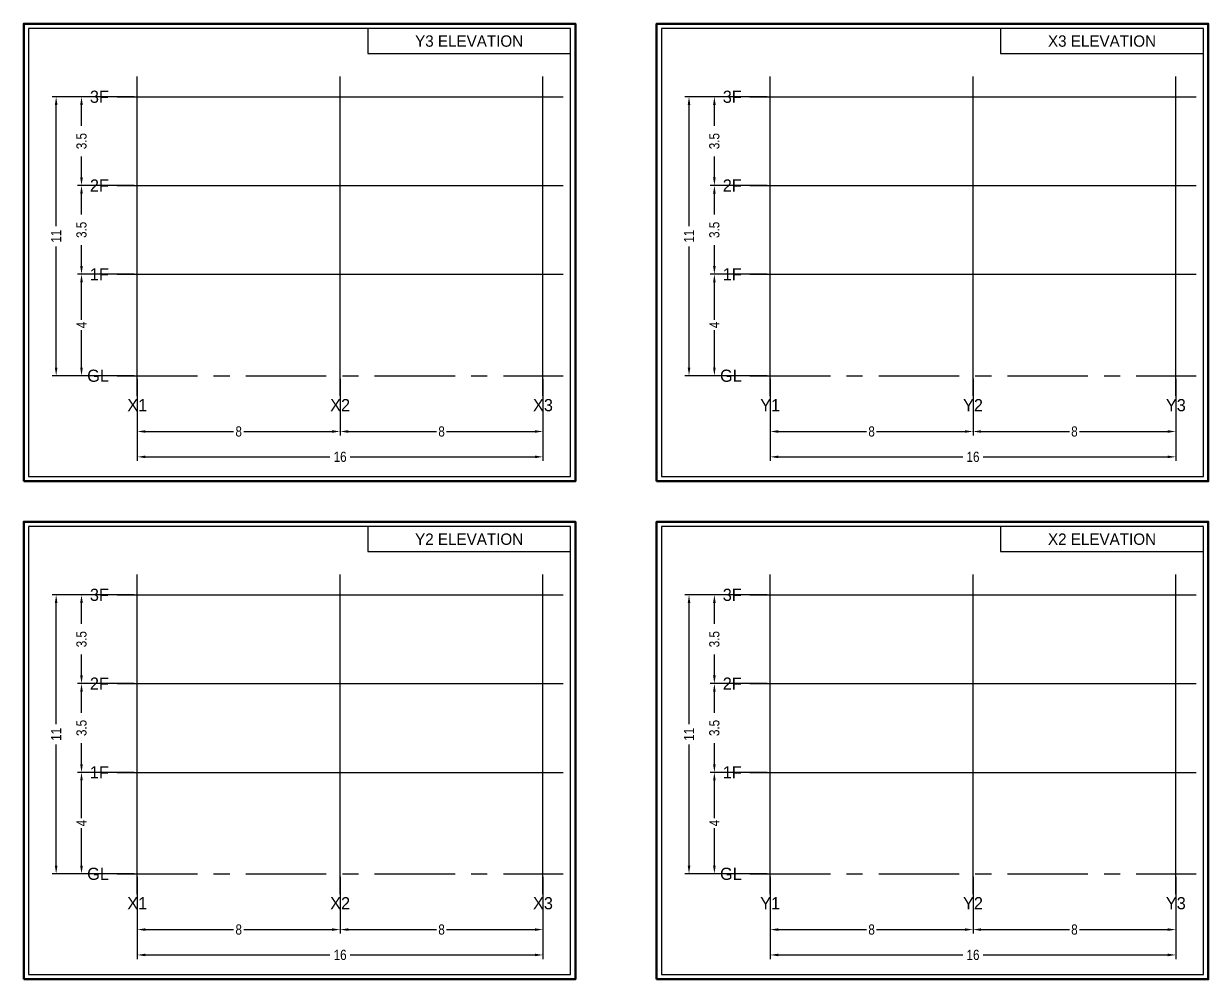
# Model space of a CAD drawing. Header units: metres. Extents: x -4.5 to 67.2, y -4.2 to 92.8.
# Drawn here: x 20.48 to 67.2, y 15.48 to 53.16 of the extents above; entities that cross this region are included whole.
import ezdxf
from ezdxf.enums import TextEntityAlignment as Align

# ---------------------------------------------------------------- set-up
doc = ezdxf.new("R2010")
doc.units = ezdxf.units.M
doc.linetypes.add('CENTER', pattern=[5.08, 3.175, -0.635, 0.635, -0.635])
for name, color, linetype in [('ELEV_X2_BEAM', 3, 'Continuous'), ('ELEV_X2_COL', 1, 'Continuous'), ('ELEV_X2_DIM', 2, 'Continuous'), ('ELEV_X2_FRAME', 5, 'Continuous'), ('ELEV_X2_GRID', 8, 'Continuous'), ('ELEV_X2_TEXT', 7, 'Continuous'), ('ELEV_X3_BEAM', 3, 'Continuous'), ('ELEV_X3_COL', 1, 'Continuous'), ('ELEV_X3_DIM', 2, 'Continuous'), ('ELEV_X3_FRAME', 5, 'Continuous'), ('ELEV_X3_GRID', 8, 'Continuous'), ('ELEV_X3_TEXT', 7, 'Continuous'), ('ELEV_Y2_BEAM', 3, 'Continuous'), ('ELEV_Y2_COL', 1, 'Continuous'), ('ELEV_Y2_DIM', 2, 'Continuous'), ('ELEV_Y2_FRAME', 5, 'Continuous'), ('ELEV_Y2_GRID', 8, 'Continuous'), ('ELEV_Y2_TEXT', 7, 'Continuous'), ('ELEV_Y3_BEAM', 3, 'Continuous'), ('ELEV_Y3_COL', 1, 'Continuous'), ('ELEV_Y3_DIM', 2, 'Continuous'), ('ELEV_Y3_FRAME', 5, 'Continuous'), ('ELEV_Y3_GRID', 8, 'Continuous'), ('ELEV_Y3_TEXT', 7, 'Continuous')]:
    doc.layers.add(name, color=color, linetype=linetype)
doc.styles.add('OpenSansCondensed-Light', font='OpenSansCondensed-Light.ttf')
doc.dimstyles.new('STRUCT_DIM', dxfattribs={"dimtxt": 0.4, "dimasz": 0.32, "dimexe": 0.16, "dimexo": 0.12, "dimgap": 0.12, "dimtad": 1, "dimdsep": 46, "dimcen": 2.5, "dimclrt": 2, "dimazin": 3, "dimtfac": 1, "dimtmove": 0, "dimatfit": 3})

# ---------------------------------------------------------------- blocks, each defined once
blk = doc.blocks.new('_CLOSEDFILLED')
at = {"color": 0, "linetype": 'BYBLOCK'}
blk.add_solid([(-1, 0.16), (0, 0), (-1, -0.16)], dxfattribs=at)
blk = doc.blocks.new('*D32')
for p, q in [((24.96, 19.52), (24.96, 17.28)), ((32.96, 19.52), (32.96, 17.28)), ((25.28, 17.44), (28.76, 17.44)), ((29.16, 17.44), (32.64, 17.44))]:
    blk.add_line(p, q)
at = {"layer": 'Defpoints'}
for p in [(24.96, 19.64), (32.96, 19.64), (24.96, 17.44)]:
    blk.add_point(p, dxfattribs=at)
at = {"layer": 'ELEV_Y2_DIM', "xscale": 0.32000000000000006, "yscale": 0.32000000000000006, "rotation": 180}
blk.add_blockref('_CLOSEDFILLED', (24.96, 17.44), dxfattribs=at)
at = {"layer": 'ELEV_Y2_DIM', "xscale": 0.32000000000000006, "yscale": 0.32000000000000006}
blk.add_blockref('_CLOSEDFILLED', (32.96, 17.44), dxfattribs=at)
at = {"layer": 'ELEV_Y2_DIM', "color": 2, "insert": (28.96, 17.44), "char_height": 0.4, "attachment_point": 5, "style": 'OpenSansCondensed-Light'}
blk.add_mtext('8', dxfattribs=at)
blk = doc.blocks.new('*D33')
for p, q in [((32.96, 19.52), (32.96, 17.28)), ((40.96, 19.52), (40.96, 17.28)), ((33.28, 17.44), (36.76, 17.44)), ((37.16, 17.44), (40.64, 17.44))]:
    blk.add_line(p, q)
at = {"layer": 'Defpoints'}
for p in [(32.96, 19.64), (40.96, 19.64), (32.96, 17.44)]:
    blk.add_point(p, dxfattribs=at)
at = {"layer": 'ELEV_Y2_DIM', "xscale": 0.32000000000000006, "yscale": 0.32000000000000006, "rotation": 180}
blk.add_blockref('_CLOSEDFILLED', (32.96, 17.44), dxfattribs=at)
at = {"layer": 'ELEV_Y2_DIM', "xscale": 0.32000000000000006, "yscale": 0.32000000000000006}
blk.add_blockref('_CLOSEDFILLED', (40.96, 17.44), dxfattribs=at)
at = {"layer": 'ELEV_Y2_DIM', "color": 2, "insert": (36.96, 17.44), "char_height": 0.4, "attachment_point": 5, "style": 'OpenSansCondensed-Light'}
blk.add_mtext('8', dxfattribs=at)
blk = doc.blocks.new('*D34')
for p, q in [((24.96, 19.52), (24.96, 16.28)), ((40.96, 19.52), (40.96, 16.28)), ((25.28, 16.44), (32.56, 16.44)), ((33.36, 16.44), (40.64, 16.44))]:
    blk.add_line(p, q)
at = {"layer": 'Defpoints'}
for p in [(24.96, 19.64), (40.96, 19.64), (24.96, 16.44)]:
    blk.add_point(p, dxfattribs=at)
at = {"layer": 'ELEV_Y2_DIM', "xscale": 0.32000000000000006, "yscale": 0.32000000000000006, "rotation": 180}
blk.add_blockref('_CLOSEDFILLED', (24.96, 16.44), dxfattribs=at)
at = {"layer": 'ELEV_Y2_DIM', "xscale": 0.32000000000000006, "yscale": 0.32000000000000006}
blk.add_blockref('_CLOSEDFILLED', (40.96, 16.44), dxfattribs=at)
at = {"layer": 'ELEV_Y2_DIM', "color": 2, "insert": (32.96, 16.44), "char_height": 0.4, "attachment_point": 5, "style": 'OpenSansCondensed-Light'}
blk.add_mtext('16', dxfattribs=at)
blk = doc.blocks.new('*D35')
for p, q in [((24.84, 23.64), (22.6, 23.64)), ((22.76, 21.84), (22.76, 23.32)), ((22.76, 19.96), (22.76, 21.44)), ((24.84, 19.64), (22.6, 19.64))]:
    blk.add_line(p, q)
at = {"layer": 'Defpoints'}
for p in [(24.96, 23.64), (22.76, 19.64), (24.96, 19.64)]:
    blk.add_point(p, dxfattribs=at)
at = {"layer": 'ELEV_Y2_DIM', "xscale": 0.32000000000000006, "yscale": 0.32000000000000006}
for p, rotation in [((22.76, 23.64), 90), ((22.76, 19.64), 270)]:
    blk.add_blockref('_CLOSEDFILLED', p, dxfattribs=dict(at, rotation=rotation))
at = {"layer": 'ELEV_Y2_DIM', "color": 2, "insert": (22.76, 21.64), "char_height": 0.4, "attachment_point": 5, "rotation": 90, "style": 'OpenSansCondensed-Light'}
blk.add_mtext('4', dxfattribs=at)
blk = doc.blocks.new('*D36')
for p, q in [((24.84, 27.14), (22.6, 27.14)), ((22.76, 25.99), (22.76, 26.82)), ((22.76, 23.96), (22.76, 24.79)), ((24.84, 23.64), (22.6, 23.64))]:
    blk.add_line(p, q)
at = {"layer": 'Defpoints'}
for p in [(24.96, 27.14), (22.76, 23.64), (24.96, 23.64)]:
    blk.add_point(p, dxfattribs=at)
at = {"layer": 'ELEV_Y2_DIM', "xscale": 0.32000000000000006, "yscale": 0.32000000000000006}
for p, rotation in [((22.76, 27.14), 90), ((22.76, 23.64), 270)]:
    blk.add_blockref('_CLOSEDFILLED', p, dxfattribs=dict(at, rotation=rotation))
at = {"layer": 'ELEV_Y2_DIM', "color": 2, "insert": (22.76, 25.39), "char_height": 0.4, "attachment_point": 5, "rotation": 90, "style": 'OpenSansCondensed-Light'}
blk.add_mtext('3.5', dxfattribs=at)
blk = doc.blocks.new('*D37')
for p, q in [((24.84, 30.64), (22.6, 30.64)), ((22.76, 29.49), (22.76, 30.32)), ((22.76, 27.46), (22.76, 28.29)), ((24.84, 27.14), (22.6, 27.14))]:
    blk.add_line(p, q)
at = {"layer": 'Defpoints'}
for p in [(24.96, 30.64), (22.76, 27.14), (24.96, 27.14)]:
    blk.add_point(p, dxfattribs=at)
at = {"layer": 'ELEV_Y2_DIM', "xscale": 0.32000000000000006, "yscale": 0.32000000000000006}
for p, rotation in [((22.76, 30.64), 90), ((22.76, 27.14), 270)]:
    blk.add_blockref('_CLOSEDFILLED', p, dxfattribs=dict(at, rotation=rotation))
at = {"layer": 'ELEV_Y2_DIM', "color": 2, "insert": (22.76, 28.89), "char_height": 0.4, "attachment_point": 5, "rotation": 90, "style": 'OpenSansCondensed-Light'}
blk.add_mtext('3.5', dxfattribs=at)
blk = doc.blocks.new('*D38')
for p, q in [((24.84, 30.64), (21.6, 30.64)), ((21.76, 25.54), (21.76, 30.32)), ((21.76, 19.96), (21.76, 24.74)), ((24.84, 19.64), (21.6, 19.64))]:
    blk.add_line(p, q)
at = {"layer": 'Defpoints'}
for p in [(24.96, 30.64), (21.76, 19.64), (24.96, 19.64)]:
    blk.add_point(p, dxfattribs=at)
at = {"layer": 'ELEV_Y2_DIM', "xscale": 0.32000000000000006, "yscale": 0.32000000000000006}
for p, rotation in [((21.76, 30.64), 90), ((21.76, 19.64), 270)]:
    blk.add_blockref('_CLOSEDFILLED', p, dxfattribs=dict(at, rotation=rotation))
at = {"layer": 'ELEV_Y2_DIM', "color": 2, "insert": (21.76, 25.14), "char_height": 0.4, "attachment_point": 5, "rotation": 90, "style": 'OpenSansCondensed-Light'}
blk.add_mtext('11', dxfattribs=at)
blk = doc.blocks.new('*D39')
for p, q in [((24.96, 39.16), (24.96, 36.92)), ((32.96, 39.16), (32.96, 36.92)), ((25.28, 37.08), (28.76, 37.08)), ((29.16, 37.08), (32.64, 37.08))]:
    blk.add_line(p, q)
at = {"layer": 'Defpoints'}
for p in [(24.96, 39.28), (32.96, 39.28), (24.96, 37.08)]:
    blk.add_point(p, dxfattribs=at)
at = {"layer": 'ELEV_Y3_DIM', "xscale": 0.32000000000000006, "yscale": 0.32000000000000006, "rotation": 180}
blk.add_blockref('_CLOSEDFILLED', (24.96, 37.08), dxfattribs=at)
at = {"layer": 'ELEV_Y3_DIM', "xscale": 0.32000000000000006, "yscale": 0.32000000000000006}
blk.add_blockref('_CLOSEDFILLED', (32.96, 37.08), dxfattribs=at)
at = {"layer": 'ELEV_Y3_DIM', "color": 2, "insert": (28.96, 37.08), "char_height": 0.4, "attachment_point": 5, "style": 'OpenSansCondensed-Light'}
blk.add_mtext('8', dxfattribs=at)
blk = doc.blocks.new('*D40')
for p, q in [((32.96, 39.16), (32.96, 36.92)), ((40.96, 39.16), (40.96, 36.92)), ((33.28, 37.08), (36.76, 37.08)), ((37.16, 37.08), (40.64, 37.08))]:
    blk.add_line(p, q)
at = {"layer": 'Defpoints'}
for p in [(32.96, 39.28), (40.96, 39.28), (32.96, 37.08)]:
    blk.add_point(p, dxfattribs=at)
at = {"layer": 'ELEV_Y3_DIM', "xscale": 0.32000000000000006, "yscale": 0.32000000000000006, "rotation": 180}
blk.add_blockref('_CLOSEDFILLED', (32.96, 37.08), dxfattribs=at)
at = {"layer": 'ELEV_Y3_DIM', "xscale": 0.32000000000000006, "yscale": 0.32000000000000006}
blk.add_blockref('_CLOSEDFILLED', (40.96, 37.08), dxfattribs=at)
at = {"layer": 'ELEV_Y3_DIM', "color": 2, "insert": (36.96, 37.08), "char_height": 0.4, "attachment_point": 5, "style": 'OpenSansCondensed-Light'}
blk.add_mtext('8', dxfattribs=at)
blk = doc.blocks.new('*D41')
for p, q in [((24.96, 39.16), (24.96, 35.92)), ((40.96, 39.16), (40.96, 35.92)), ((25.28, 36.08), (32.56, 36.08)), ((33.36, 36.08), (40.64, 36.08))]:
    blk.add_line(p, q)
at = {"layer": 'Defpoints'}
for p in [(24.96, 39.28), (40.96, 39.28), (24.96, 36.08)]:
    blk.add_point(p, dxfattribs=at)
at = {"layer": 'ELEV_Y3_DIM', "xscale": 0.32000000000000006, "yscale": 0.32000000000000006, "rotation": 180}
blk.add_blockref('_CLOSEDFILLED', (24.96, 36.08), dxfattribs=at)
at = {"layer": 'ELEV_Y3_DIM', "xscale": 0.32000000000000006, "yscale": 0.32000000000000006}
blk.add_blockref('_CLOSEDFILLED', (40.96, 36.08), dxfattribs=at)
at = {"layer": 'ELEV_Y3_DIM', "color": 2, "insert": (32.96, 36.08), "char_height": 0.4, "attachment_point": 5, "style": 'OpenSansCondensed-Light'}
blk.add_mtext('16', dxfattribs=at)
blk = doc.blocks.new('*D42')
for p, q in [((24.84, 43.28), (22.6, 43.28)), ((22.76, 41.48), (22.76, 42.96)), ((22.76, 39.6), (22.76, 41.08)), ((24.84, 39.28), (22.6, 39.28))]:
    blk.add_line(p, q)
at = {"layer": 'Defpoints'}
for p in [(24.96, 43.28), (22.76, 39.28), (24.96, 39.28)]:
    blk.add_point(p, dxfattribs=at)
at = {"layer": 'ELEV_Y3_DIM', "xscale": 0.32000000000000006, "yscale": 0.32000000000000006}
for p, rotation in [((22.76, 43.28), 90), ((22.76, 39.28), 270)]:
    blk.add_blockref('_CLOSEDFILLED', p, dxfattribs=dict(at, rotation=rotation))
at = {"layer": 'ELEV_Y3_DIM', "color": 2, "insert": (22.76, 41.28), "char_height": 0.4, "attachment_point": 5, "rotation": 90, "style": 'OpenSansCondensed-Light'}
blk.add_mtext('4', dxfattribs=at)
blk = doc.blocks.new('*D43')
for p, q in [((24.84, 46.78), (22.6, 46.78)), ((22.76, 45.63), (22.76, 46.46)), ((22.76, 43.6), (22.76, 44.43)), ((24.84, 43.28), (22.6, 43.28))]:
    blk.add_line(p, q)
at = {"layer": 'Defpoints'}
for p in [(24.96, 46.78), (22.76, 43.28), (24.96, 43.28)]:
    blk.add_point(p, dxfattribs=at)
at = {"layer": 'ELEV_Y3_DIM', "xscale": 0.32000000000000006, "yscale": 0.32000000000000006}
for p, rotation in [((22.76, 46.78), 90), ((22.76, 43.28), 270)]:
    blk.add_blockref('_CLOSEDFILLED', p, dxfattribs=dict(at, rotation=rotation))
at = {"layer": 'ELEV_Y3_DIM', "color": 2, "insert": (22.76, 45.03), "char_height": 0.4, "attachment_point": 5, "rotation": 90, "style": 'OpenSansCondensed-Light'}
blk.add_mtext('3.5', dxfattribs=at)
blk = doc.blocks.new('*D44')
for p, q in [((24.84, 50.28), (22.6, 50.28)), ((22.76, 49.13), (22.76, 49.96)), ((22.76, 47.1), (22.76, 47.93)), ((24.84, 46.78), (22.6, 46.78))]:
    blk.add_line(p, q)
at = {"layer": 'Defpoints'}
for p in [(24.96, 50.28), (22.76, 46.78), (24.96, 46.78)]:
    blk.add_point(p, dxfattribs=at)
at = {"layer": 'ELEV_Y3_DIM', "xscale": 0.32000000000000006, "yscale": 0.32000000000000006}
for p, rotation in [((22.76, 50.28), 90), ((22.76, 46.78), 270)]:
    blk.add_blockref('_CLOSEDFILLED', p, dxfattribs=dict(at, rotation=rotation))
at = {"layer": 'ELEV_Y3_DIM', "color": 2, "insert": (22.76, 48.53), "char_height": 0.4, "attachment_point": 5, "rotation": 90, "style": 'OpenSansCondensed-Light'}
blk.add_mtext('3.5', dxfattribs=at)
blk = doc.blocks.new('*D45')
for p, q in [((24.84, 50.28), (21.6, 50.28)), ((21.76, 45.18), (21.76, 49.96)), ((21.76, 39.6), (21.76, 44.38)), ((24.84, 39.28), (21.6, 39.28))]:
    blk.add_line(p, q)
at = {"layer": 'Defpoints'}
for p in [(24.96, 50.28), (21.76, 39.28), (24.96, 39.28)]:
    blk.add_point(p, dxfattribs=at)
at = {"layer": 'ELEV_Y3_DIM', "xscale": 0.32000000000000006, "yscale": 0.32000000000000006}
for p, rotation in [((21.76, 50.28), 90), ((21.76, 39.28), 270)]:
    blk.add_blockref('_CLOSEDFILLED', p, dxfattribs=dict(at, rotation=rotation))
at = {"layer": 'ELEV_Y3_DIM', "color": 2, "insert": (21.76, 44.78), "char_height": 0.4, "attachment_point": 5, "rotation": 90, "style": 'OpenSansCondensed-Light'}
blk.add_mtext('11', dxfattribs=at)
blk = doc.blocks.new('*D53')
for p, q in [((49.92, 19.52), (49.92, 17.28)), ((57.92, 19.52), (57.92, 17.28)), ((50.24, 17.44), (53.72, 17.44)), ((54.12, 17.44), (57.6, 17.44))]:
    blk.add_line(p, q)
at = {"layer": 'Defpoints'}
for p in [(49.92, 19.64), (57.92, 19.64), (49.92, 17.44)]:
    blk.add_point(p, dxfattribs=at)
at = {"layer": 'ELEV_X2_DIM', "xscale": 0.32000000000000006, "yscale": 0.32000000000000006, "rotation": 180}
blk.add_blockref('_CLOSEDFILLED', (49.92, 17.44), dxfattribs=at)
at = {"layer": 'ELEV_X2_DIM', "xscale": 0.32000000000000006, "yscale": 0.32000000000000006}
blk.add_blockref('_CLOSEDFILLED', (57.92, 17.44), dxfattribs=at)
at = {"layer": 'ELEV_X2_DIM', "color": 2, "insert": (53.92, 17.44), "char_height": 0.4, "attachment_point": 5, "style": 'OpenSansCondensed-Light'}
blk.add_mtext('8', dxfattribs=at)
blk = doc.blocks.new('*D54')
for p, q in [((57.92, 19.52), (57.92, 17.28)), ((65.92, 19.52), (65.92, 17.28)), ((58.24, 17.44), (61.72, 17.44)), ((62.12, 17.44), (65.6, 17.44))]:
    blk.add_line(p, q)
at = {"layer": 'Defpoints'}
for p in [(57.92, 19.64), (65.92, 19.64), (57.92, 17.44)]:
    blk.add_point(p, dxfattribs=at)
at = {"layer": 'ELEV_X2_DIM', "xscale": 0.32000000000000006, "yscale": 0.32000000000000006, "rotation": 180}
blk.add_blockref('_CLOSEDFILLED', (57.92, 17.44), dxfattribs=at)
at = {"layer": 'ELEV_X2_DIM', "xscale": 0.32000000000000006, "yscale": 0.32000000000000006}
blk.add_blockref('_CLOSEDFILLED', (65.92, 17.44), dxfattribs=at)
at = {"layer": 'ELEV_X2_DIM', "color": 2, "insert": (61.92, 17.44), "char_height": 0.4, "attachment_point": 5, "style": 'OpenSansCondensed-Light'}
blk.add_mtext('8', dxfattribs=at)
blk = doc.blocks.new('*D55')
for p, q in [((49.92, 19.52), (49.92, 16.28)), ((65.92, 19.52), (65.92, 16.28)), ((50.24, 16.44), (57.52, 16.44)), ((58.32, 16.44), (65.6, 16.44))]:
    blk.add_line(p, q)
at = {"layer": 'Defpoints'}
for p in [(49.92, 19.64), (65.92, 19.64), (49.92, 16.44)]:
    blk.add_point(p, dxfattribs=at)
at = {"layer": 'ELEV_X2_DIM', "xscale": 0.32000000000000006, "yscale": 0.32000000000000006, "rotation": 180}
blk.add_blockref('_CLOSEDFILLED', (49.92, 16.44), dxfattribs=at)
at = {"layer": 'ELEV_X2_DIM', "xscale": 0.32000000000000006, "yscale": 0.32000000000000006}
blk.add_blockref('_CLOSEDFILLED', (65.92, 16.44), dxfattribs=at)
at = {"layer": 'ELEV_X2_DIM', "color": 2, "insert": (57.92, 16.44), "char_height": 0.4, "attachment_point": 5, "style": 'OpenSansCondensed-Light'}
blk.add_mtext('16', dxfattribs=at)
blk = doc.blocks.new('*D56')
for p, q in [((49.8, 23.64), (47.56, 23.64)), ((47.72, 21.84), (47.72, 23.32)), ((47.72, 19.96), (47.72, 21.44)), ((49.8, 19.64), (47.56, 19.64))]:
    blk.add_line(p, q)
at = {"layer": 'Defpoints'}
for p in [(49.92, 23.64), (47.72, 19.64), (49.92, 19.64)]:
    blk.add_point(p, dxfattribs=at)
at = {"layer": 'ELEV_X2_DIM', "xscale": 0.32000000000000006, "yscale": 0.32000000000000006}
for p, rotation in [((47.72, 23.64), 90), ((47.72, 19.64), 270)]:
    blk.add_blockref('_CLOSEDFILLED', p, dxfattribs=dict(at, rotation=rotation))
at = {"layer": 'ELEV_X2_DIM', "color": 2, "insert": (47.72, 21.64), "char_height": 0.4, "attachment_point": 5, "rotation": 90, "style": 'OpenSansCondensed-Light'}
blk.add_mtext('4', dxfattribs=at)
blk = doc.blocks.new('*D57')
for p, q in [((49.8, 27.14), (47.56, 27.14)), ((47.72, 25.99), (47.72, 26.82)), ((47.72, 23.96), (47.72, 24.79)), ((49.8, 23.64), (47.56, 23.64))]:
    blk.add_line(p, q)
at = {"layer": 'Defpoints'}
for p in [(49.92, 27.14), (47.72, 23.64), (49.92, 23.64)]:
    blk.add_point(p, dxfattribs=at)
at = {"layer": 'ELEV_X2_DIM', "xscale": 0.32000000000000006, "yscale": 0.32000000000000006}
for p, rotation in [((47.72, 27.14), 90), ((47.72, 23.64), 270)]:
    blk.add_blockref('_CLOSEDFILLED', p, dxfattribs=dict(at, rotation=rotation))
at = {"layer": 'ELEV_X2_DIM', "color": 2, "insert": (47.72, 25.39), "char_height": 0.4, "attachment_point": 5, "rotation": 90, "style": 'OpenSansCondensed-Light'}
blk.add_mtext('3.5', dxfattribs=at)
blk = doc.blocks.new('*D58')
for p, q in [((49.8, 30.64), (47.56, 30.64)), ((47.72, 29.49), (47.72, 30.32)), ((47.72, 27.46), (47.72, 28.29)), ((49.8, 27.14), (47.56, 27.14))]:
    blk.add_line(p, q)
at = {"layer": 'Defpoints'}
for p in [(49.92, 30.64), (47.72, 27.14), (49.92, 27.14)]:
    blk.add_point(p, dxfattribs=at)
at = {"layer": 'ELEV_X2_DIM', "xscale": 0.32000000000000006, "yscale": 0.32000000000000006}
for p, rotation in [((47.72, 30.64), 90), ((47.72, 27.14), 270)]:
    blk.add_blockref('_CLOSEDFILLED', p, dxfattribs=dict(at, rotation=rotation))
at = {"layer": 'ELEV_X2_DIM', "color": 2, "insert": (47.72, 28.89), "char_height": 0.4, "attachment_point": 5, "rotation": 90, "style": 'OpenSansCondensed-Light'}
blk.add_mtext('3.5', dxfattribs=at)
blk = doc.blocks.new('*D59')
for p, q in [((49.8, 30.64), (46.56, 30.64)), ((46.72, 25.54), (46.72, 30.32)), ((46.72, 19.96), (46.72, 24.74)), ((49.8, 19.64), (46.56, 19.64))]:
    blk.add_line(p, q)
at = {"layer": 'Defpoints'}
for p in [(49.92, 30.64), (46.72, 19.64), (49.92, 19.64)]:
    blk.add_point(p, dxfattribs=at)
at = {"layer": 'ELEV_X2_DIM', "xscale": 0.32000000000000006, "yscale": 0.32000000000000006}
for p, rotation in [((46.72, 30.64), 90), ((46.72, 19.64), 270)]:
    blk.add_blockref('_CLOSEDFILLED', p, dxfattribs=dict(at, rotation=rotation))
at = {"layer": 'ELEV_X2_DIM', "color": 2, "insert": (46.72, 25.14), "char_height": 0.4, "attachment_point": 5, "rotation": 90, "style": 'OpenSansCondensed-Light'}
blk.add_mtext('11', dxfattribs=at)
blk = doc.blocks.new('*D60')
for p, q in [((49.92, 39.16), (49.92, 36.92)), ((57.92, 39.16), (57.92, 36.92)), ((50.24, 37.08), (53.72, 37.08)), ((54.12, 37.08), (57.6, 37.08))]:
    blk.add_line(p, q)
at = {"layer": 'Defpoints'}
for p in [(49.92, 39.28), (57.92, 39.28), (49.92, 37.08)]:
    blk.add_point(p, dxfattribs=at)
at = {"layer": 'ELEV_X3_DIM', "xscale": 0.32000000000000006, "yscale": 0.32000000000000006, "rotation": 180}
blk.add_blockref('_CLOSEDFILLED', (49.92, 37.08), dxfattribs=at)
at = {"layer": 'ELEV_X3_DIM', "xscale": 0.32000000000000006, "yscale": 0.32000000000000006}
blk.add_blockref('_CLOSEDFILLED', (57.92, 37.08), dxfattribs=at)
at = {"layer": 'ELEV_X3_DIM', "color": 2, "insert": (53.92, 37.08), "char_height": 0.4, "attachment_point": 5, "style": 'OpenSansCondensed-Light'}
blk.add_mtext('8', dxfattribs=at)
blk = doc.blocks.new('*D61')
for p, q in [((57.92, 39.16), (57.92, 36.92)), ((65.92, 39.16), (65.92, 36.92)), ((58.24, 37.08), (61.72, 37.08)), ((62.12, 37.08), (65.6, 37.08))]:
    blk.add_line(p, q)
at = {"layer": 'Defpoints'}
for p in [(57.92, 39.28), (65.92, 39.28), (57.92, 37.08)]:
    blk.add_point(p, dxfattribs=at)
at = {"layer": 'ELEV_X3_DIM', "xscale": 0.32000000000000006, "yscale": 0.32000000000000006, "rotation": 180}
blk.add_blockref('_CLOSEDFILLED', (57.92, 37.08), dxfattribs=at)
at = {"layer": 'ELEV_X3_DIM', "xscale": 0.32000000000000006, "yscale": 0.32000000000000006}
blk.add_blockref('_CLOSEDFILLED', (65.92, 37.08), dxfattribs=at)
at = {"layer": 'ELEV_X3_DIM', "color": 2, "insert": (61.92, 37.08), "char_height": 0.4, "attachment_point": 5, "style": 'OpenSansCondensed-Light'}
blk.add_mtext('8', dxfattribs=at)
blk = doc.blocks.new('*D62')
for p, q in [((49.92, 39.16), (49.92, 35.92)), ((65.92, 39.16), (65.92, 35.92)), ((50.24, 36.08), (57.52, 36.08)), ((58.32, 36.08), (65.6, 36.08))]:
    blk.add_line(p, q)
at = {"layer": 'Defpoints'}
for p in [(49.92, 39.28), (65.92, 39.28), (49.92, 36.08)]:
    blk.add_point(p, dxfattribs=at)
at = {"layer": 'ELEV_X3_DIM', "xscale": 0.32000000000000006, "yscale": 0.32000000000000006, "rotation": 180}
blk.add_blockref('_CLOSEDFILLED', (49.92, 36.08), dxfattribs=at)
at = {"layer": 'ELEV_X3_DIM', "xscale": 0.32000000000000006, "yscale": 0.32000000000000006}
blk.add_blockref('_CLOSEDFILLED', (65.92, 36.08), dxfattribs=at)
at = {"layer": 'ELEV_X3_DIM', "color": 2, "insert": (57.92, 36.08), "char_height": 0.4, "attachment_point": 5, "style": 'OpenSansCondensed-Light'}
blk.add_mtext('16', dxfattribs=at)
blk = doc.blocks.new('*D63')
for p, q in [((49.8, 43.28), (47.56, 43.28)), ((47.72, 41.48), (47.72, 42.96)), ((47.72, 39.6), (47.72, 41.08)), ((49.8, 39.28), (47.56, 39.28))]:
    blk.add_line(p, q)
at = {"layer": 'Defpoints'}
for p in [(49.92, 43.28), (47.72, 39.28), (49.92, 39.28)]:
    blk.add_point(p, dxfattribs=at)
at = {"layer": 'ELEV_X3_DIM', "xscale": 0.32000000000000006, "yscale": 0.32000000000000006}
for p, rotation in [((47.72, 43.28), 90), ((47.72, 39.28), 270)]:
    blk.add_blockref('_CLOSEDFILLED', p, dxfattribs=dict(at, rotation=rotation))
at = {"layer": 'ELEV_X3_DIM', "color": 2, "insert": (47.72, 41.28), "char_height": 0.4, "attachment_point": 5, "rotation": 90, "style": 'OpenSansCondensed-Light'}
blk.add_mtext('4', dxfattribs=at)
blk = doc.blocks.new('*D64')
for p, q in [((49.8, 46.78), (47.56, 46.78)), ((47.72, 45.63), (47.72, 46.46)), ((47.72, 43.6), (47.72, 44.43)), ((49.8, 43.28), (47.56, 43.28))]:
    blk.add_line(p, q)
at = {"layer": 'Defpoints'}
for p in [(49.92, 46.78), (47.72, 43.28), (49.92, 43.28)]:
    blk.add_point(p, dxfattribs=at)
at = {"layer": 'ELEV_X3_DIM', "xscale": 0.32000000000000006, "yscale": 0.32000000000000006}
for p, rotation in [((47.72, 46.78), 90), ((47.72, 43.28), 270)]:
    blk.add_blockref('_CLOSEDFILLED', p, dxfattribs=dict(at, rotation=rotation))
at = {"layer": 'ELEV_X3_DIM', "color": 2, "insert": (47.72, 45.03), "char_height": 0.4, "attachment_point": 5, "rotation": 90, "style": 'OpenSansCondensed-Light'}
blk.add_mtext('3.5', dxfattribs=at)
blk = doc.blocks.new('*D65')
for p, q in [((49.8, 50.28), (47.56, 50.28)), ((47.72, 49.13), (47.72, 49.96)), ((47.72, 47.1), (47.72, 47.93)), ((49.8, 46.78), (47.56, 46.78))]:
    blk.add_line(p, q)
at = {"layer": 'Defpoints'}
for p in [(49.92, 50.28), (47.72, 46.78), (49.92, 46.78)]:
    blk.add_point(p, dxfattribs=at)
at = {"layer": 'ELEV_X3_DIM', "xscale": 0.32000000000000006, "yscale": 0.32000000000000006}
for p, rotation in [((47.72, 50.28), 90), ((47.72, 46.78), 270)]:
    blk.add_blockref('_CLOSEDFILLED', p, dxfattribs=dict(at, rotation=rotation))
at = {"layer": 'ELEV_X3_DIM', "color": 2, "insert": (47.72, 48.53), "char_height": 0.4, "attachment_point": 5, "rotation": 90, "style": 'OpenSansCondensed-Light'}
blk.add_mtext('3.5', dxfattribs=at)
blk = doc.blocks.new('*D66')
for p, q in [((49.8, 50.28), (46.56, 50.28)), ((46.72, 45.18), (46.72, 49.96)), ((46.72, 39.6), (46.72, 44.38)), ((49.8, 39.28), (46.56, 39.28))]:
    blk.add_line(p, q)
at = {"layer": 'Defpoints'}
for p in [(49.92, 50.28), (46.72, 39.28), (49.92, 39.28)]:
    blk.add_point(p, dxfattribs=at)
at = {"layer": 'ELEV_X3_DIM', "xscale": 0.32000000000000006, "yscale": 0.32000000000000006}
for p, rotation in [((46.72, 50.28), 90), ((46.72, 39.28), 270)]:
    blk.add_blockref('_CLOSEDFILLED', p, dxfattribs=dict(at, rotation=rotation))
at = {"layer": 'ELEV_X3_DIM', "color": 2, "insert": (46.72, 44.78), "char_height": 0.4, "attachment_point": 5, "rotation": 90, "style": 'OpenSansCondensed-Light'}
blk.add_mtext('11', dxfattribs=at)

msp = doc.modelspace()

# ---------------------------------------------------------------- linework, layer by layer
at = {"layer": 'ELEV_X2_BEAM'}
for p, q in [((49.92, 30.64), (57.92, 30.64)), ((57.92, 30.64), (65.92, 30.64)), ((49.92, 27.14), (57.92, 27.14)), ((57.92, 27.14), (65.92, 27.14)), ((49.92, 23.64), (57.92, 23.64)), ((57.92, 23.64), (65.92, 23.64))]:
    msp.add_line(p, q, dxfattribs=at)
at = {"layer": 'ELEV_X2_COL'}
for p, q in [((49.92, 27.14), (49.92, 30.64)), ((57.92, 27.14), (57.92, 30.64)), ((65.92, 27.14), (65.92, 30.64)), ((49.92, 23.64), (49.92, 27.14)), ((57.92, 23.64), (57.92, 27.14)), ((65.92, 23.64), (65.92, 27.14)), ((49.92, 19.64), (49.92, 23.64)), ((57.92, 19.64), (57.92, 23.64)), ((65.92, 19.64), (65.92, 23.64))]:
    msp.add_line(p, q, dxfattribs=at)
at = {"layer": 'ELEV_X2_FRAME', "lineweight": 50}
msp.add_lwpolyline([(45.44, 15.48), (67.2, 15.48), (67.2, 33.52), (45.44, 33.52)], close=True, dxfattribs=at)
at = {"layer": 'ELEV_X2_FRAME', "lineweight": 25}
msp.add_lwpolyline([(45.632, 15.672), (67.008, 15.672), (67.008, 33.328), (45.632, 33.328)], close=True, dxfattribs=at)
at = {"layer": 'ELEV_X2_FRAME'}
msp.add_lwpolyline([(59.008, 32.3424), (67.008, 32.3424), (67.008, 33.328), (59.008, 33.328)], close=True, dxfattribs=at)
at = {"layer": 'ELEV_X2_GRID', "linetype": 'CENTER'}
for p, q in [((49.92, 18.84), (49.92, 31.44)), ((57.92, 18.84), (57.92, 31.44)), ((65.92, 18.84), (65.92, 31.44)), ((49.12, 30.64), (66.72, 30.64)), ((49.12, 27.14), (66.72, 27.14)), ((49.12, 23.64), (66.72, 23.64)), ((49.12, 19.64), (66.72, 19.64))]:
    msp.add_line(p, q, dxfattribs=at)
at = {"layer": 'ELEV_X3_BEAM'}
for p, q in [((49.92, 50.28), (57.92, 50.28)), ((57.92, 50.28), (65.92, 50.28)), ((49.92, 46.78), (57.92, 46.78)), ((57.92, 46.78), (65.92, 46.78)), ((49.92, 43.28), (57.92, 43.28)), ((57.92, 43.28), (65.92, 43.28))]:
    msp.add_line(p, q, dxfattribs=at)
at = {"layer": 'ELEV_X3_COL'}
for p, q in [((49.92, 46.78), (49.92, 50.28)), ((57.92, 46.78), (57.92, 50.28)), ((65.92, 46.78), (65.92, 50.28)), ((49.92, 43.28), (49.92, 46.78)), ((57.92, 43.28), (57.92, 46.78)), ((65.92, 43.28), (65.92, 46.78)), ((49.92, 39.28), (49.92, 43.28)), ((57.92, 39.28), (57.92, 43.28)), ((65.92, 39.28), (65.92, 43.28))]:
    msp.add_line(p, q, dxfattribs=at)
at = {"layer": 'ELEV_X3_FRAME', "lineweight": 50}
msp.add_lwpolyline([(45.44, 35.12), (67.2, 35.12), (67.2, 53.16), (45.44, 53.16)], close=True, dxfattribs=at)
at = {"layer": 'ELEV_X3_FRAME', "lineweight": 25}
msp.add_lwpolyline([(45.632, 35.312), (67.008, 35.312), (67.008, 52.968), (45.632, 52.968)], close=True, dxfattribs=at)
at = {"layer": 'ELEV_X3_FRAME'}
msp.add_lwpolyline([(59.008, 51.9824), (67.008, 51.9824), (67.008, 52.968), (59.008, 52.968)], close=True, dxfattribs=at)
at = {"layer": 'ELEV_X3_GRID', "linetype": 'CENTER'}
for p, q in [((49.92, 38.48), (49.92, 51.08)), ((57.92, 38.48), (57.92, 51.08)), ((65.92, 38.48), (65.92, 51.08)), ((49.12, 50.28), (66.72, 50.28)), ((49.12, 46.78), (66.72, 46.78)), ((49.12, 43.28), (66.72, 43.28)), ((49.12, 39.28), (66.72, 39.28))]:
    msp.add_line(p, q, dxfattribs=at)
at = {"layer": 'ELEV_Y2_BEAM'}
for p, q in [((24.96, 30.64), (32.96, 30.64)), ((32.96, 30.64), (40.96, 30.64)), ((24.96, 27.14), (32.96, 27.14)), ((32.96, 27.14), (40.96, 27.14)), ((24.96, 23.64), (32.96, 23.64)), ((32.96, 23.64), (40.96, 23.64))]:
    msp.add_line(p, q, dxfattribs=at)
at = {"layer": 'ELEV_Y2_COL'}
for p, q in [((24.96, 27.14), (24.96, 30.64)), ((32.96, 27.14), (32.96, 30.64)), ((40.96, 27.14), (40.96, 30.64)), ((24.96, 23.64), (24.96, 27.14)), ((32.96, 23.64), (32.96, 27.14)), ((40.96, 23.64), (40.96, 27.14)), ((24.96, 19.64), (24.96, 23.64)), ((32.96, 19.64), (32.96, 23.64)), ((40.96, 19.64), (40.96, 23.64))]:
    msp.add_line(p, q, dxfattribs=at)
at = {"layer": 'ELEV_Y2_FRAME', "lineweight": 50}
msp.add_lwpolyline([(20.48, 15.48), (42.24, 15.48), (42.24, 33.52), (20.48, 33.52)], close=True, dxfattribs=at)
at = {"layer": 'ELEV_Y2_FRAME', "lineweight": 25}
msp.add_lwpolyline([(20.672, 15.672), (42.048, 15.672), (42.048, 33.328), (20.672, 33.328)], close=True, dxfattribs=at)
at = {"layer": 'ELEV_Y2_FRAME'}
msp.add_lwpolyline([(34.048, 32.3424), (42.048, 32.3424), (42.048, 33.328), (34.048, 33.328)], close=True, dxfattribs=at)
at = {"layer": 'ELEV_Y2_GRID', "linetype": 'CENTER'}
for p, q in [((24.96, 18.84), (24.96, 31.44)), ((32.96, 18.84), (32.96, 31.44)), ((40.96, 18.84), (40.96, 31.44)), ((24.16, 30.64), (41.76, 30.64)), ((24.16, 27.14), (41.76, 27.14)), ((24.16, 23.64), (41.76, 23.64)), ((24.16, 19.64), (41.76, 19.64))]:
    msp.add_line(p, q, dxfattribs=at)
at = {"layer": 'ELEV_Y3_BEAM'}
for p, q in [((24.96, 50.28), (32.96, 50.28)), ((32.96, 50.28), (40.96, 50.28)), ((24.96, 46.78), (32.96, 46.78)), ((32.96, 46.78), (40.96, 46.78)), ((24.96, 43.28), (32.96, 43.28)), ((32.96, 43.28), (40.96, 43.28))]:
    msp.add_line(p, q, dxfattribs=at)
at = {"layer": 'ELEV_Y3_COL'}
for p, q in [((24.96, 46.78), (24.96, 50.28)), ((32.96, 46.78), (32.96, 50.28)), ((40.96, 46.78), (40.96, 50.28)), ((24.96, 43.28), (24.96, 46.78)), ((32.96, 43.28), (32.96, 46.78)), ((40.96, 43.28), (40.96, 46.78)), ((24.96, 39.28), (24.96, 43.28)), ((32.96, 39.28), (32.96, 43.28)), ((40.96, 39.28), (40.96, 43.28))]:
    msp.add_line(p, q, dxfattribs=at)
at = {"layer": 'ELEV_Y3_FRAME', "lineweight": 50}
msp.add_lwpolyline([(20.48, 35.12), (42.24, 35.12), (42.24, 53.16), (20.48, 53.16)], close=True, dxfattribs=at)
at = {"layer": 'ELEV_Y3_FRAME', "lineweight": 25}
msp.add_lwpolyline([(20.672, 35.312), (42.048, 35.312), (42.048, 52.968), (20.672, 52.968)], close=True, dxfattribs=at)
at = {"layer": 'ELEV_Y3_FRAME'}
msp.add_lwpolyline([(34.048, 51.9824), (42.048, 51.9824), (42.048, 52.968), (34.048, 52.968)], close=True, dxfattribs=at)
at = {"layer": 'ELEV_Y3_GRID', "linetype": 'CENTER'}
for p, q in [((24.96, 38.48), (24.96, 51.08)), ((32.96, 38.48), (32.96, 51.08)), ((40.96, 38.48), (40.96, 51.08)), ((24.16, 50.28), (41.76, 50.28)), ((24.16, 46.78), (41.76, 46.78)), ((24.16, 43.28), (41.76, 43.28)), ((24.16, 39.28), (41.76, 39.28))]:
    msp.add_line(p, q, dxfattribs=at)

# ---------------------------------------------------------------- texts
at = {"layer": 'ELEV_X2_TEXT', "color": 7}
msp.add_text('X2 ELEVATION', height=0.448, dxfattribs=at).set_placement((63.008, 32.8352), align=Align.MIDDLE_CENTER)
at = {"layer": 'ELEV_X2_TEXT', "color": 2}
for s, p in [('3F', (48.8, 30.64)), ('2F', (48.8, 27.14)), ('1F', (48.8, 23.64)), ('GL', (48.8, 19.64))]:
    msp.add_text(s, height=0.48, dxfattribs=at).set_placement(p, align=Align.MIDDLE_RIGHT)
for s, p in [('Y1', (49.92, 18.24)), ('Y2', (57.92, 18.24)), ('Y3', (65.92, 18.24))]:
    msp.add_text(s, height=0.48, dxfattribs=at).set_placement(p, align=Align.CENTER)
at = {"layer": 'ELEV_X3_TEXT', "color": 7}
msp.add_text('X3 ELEVATION', height=0.448, dxfattribs=at).set_placement((63.008, 52.4752), align=Align.MIDDLE_CENTER)
at = {"layer": 'ELEV_X3_TEXT', "color": 2}
for s, p in [('3F', (48.8, 50.28)), ('2F', (48.8, 46.78)), ('1F', (48.8, 43.28)), ('GL', (48.8, 39.28))]:
    msp.add_text(s, height=0.48, dxfattribs=at).set_placement(p, align=Align.MIDDLE_RIGHT)
for s, p in [('Y1', (49.92, 37.88)), ('Y2', (57.92, 37.88)), ('Y3', (65.92, 37.88))]:
    msp.add_text(s, height=0.48, dxfattribs=at).set_placement(p, align=Align.CENTER)
at = {"layer": 'ELEV_Y2_TEXT', "color": 7}
msp.add_text('Y2 ELEVATION', height=0.448, dxfattribs=at).set_placement((38.048, 32.8352), align=Align.MIDDLE_CENTER)
at = {"layer": 'ELEV_Y2_TEXT', "color": 2}
for s, p in [('3F', (23.84, 30.64)), ('2F', (23.84, 27.14)), ('1F', (23.84, 23.64)), ('GL', (23.84, 19.64))]:
    msp.add_text(s, height=0.48, dxfattribs=at).set_placement(p, align=Align.MIDDLE_RIGHT)
for s, p in [('X1', (24.96, 18.24)), ('X2', (32.96, 18.24)), ('X3', (40.96, 18.24))]:
    msp.add_text(s, height=0.48, dxfattribs=at).set_placement(p, align=Align.CENTER)
at = {"layer": 'ELEV_Y3_TEXT', "color": 7}
msp.add_text('Y3 ELEVATION', height=0.448, dxfattribs=at).set_placement((38.048, 52.4752), align=Align.MIDDLE_CENTER)
at = {"layer": 'ELEV_Y3_TEXT', "color": 2}
for s, p in [('3F', (23.84, 50.28)), ('2F', (23.84, 46.78)), ('1F', (23.84, 43.28)), ('GL', (23.84, 39.28))]:
    msp.add_text(s, height=0.48, dxfattribs=at).set_placement(p, align=Align.MIDDLE_RIGHT)
for s, p in [('X1', (24.96, 37.88)), ('X2', (32.96, 37.88)), ('X3', (40.96, 37.88))]:
    msp.add_text(s, height=0.48, dxfattribs=at).set_placement(p, align=Align.CENTER)

# ---------------------------------------------------------------- dimensions: what is measured, and where the dimension line sits
at = {"layer": 'ELEV_X2_DIM'}
for base, p1, p2, picture, middle in [((46.72, 19.64), (49.92, 19.64), (49.92, 30.64), '*D59', (46.72, 25.14)), ((47.72, 27.14), (49.92, 27.14), (49.92, 30.64), '*D58', (47.72, 28.89)), ((47.72, 23.64), (49.92, 23.64), (49.92, 27.14), '*D57', (47.72, 25.39)), ((47.72, 19.64), (49.92, 19.64), (49.92, 23.64), '*D56', (47.72, 21.64))]:
    dim = msp.add_linear_dim(base=base, p1=p1, p2=p2, angle=90, dimstyle='STRUCT_DIM', dxfattribs=at)
    dim.commit()
    dim.dimension.update_dxf_attribs({"geometry": picture, "text_midpoint": middle})
for base, p1, p2, picture, middle in [((49.92, 17.44), (49.92, 19.64), (57.92, 19.64), '*D53', (53.92, 17.44)), ((49.92, 16.44), (49.92, 19.64), (65.92, 19.64), '*D55', (57.92, 16.44)), ((57.92, 17.44), (57.92, 19.64), (65.92, 19.64), '*D54', (61.92, 17.44))]:
    dim = msp.add_linear_dim(base=base, p1=p1, p2=p2, dimstyle='STRUCT_DIM', dxfattribs=at)
    dim.commit()
    dim.dimension.update_dxf_attribs({"geometry": picture, "text_midpoint": middle})
at = {"layer": 'ELEV_X3_DIM'}
for base, p1, p2, picture, middle in [((46.72, 39.28), (49.92, 39.28), (49.92, 50.28), '*D66', (46.72, 44.78)), ((47.72, 46.78), (49.92, 46.78), (49.92, 50.28), '*D65', (47.72, 48.53)), ((47.72, 43.28), (49.92, 43.28), (49.92, 46.78), '*D64', (47.72, 45.03)), ((47.72, 39.28), (49.92, 39.28), (49.92, 43.28), '*D63', (47.72, 41.28))]:
    dim = msp.add_linear_dim(base=base, p1=p1, p2=p2, angle=90, dimstyle='STRUCT_DIM', dxfattribs=at)
    dim.commit()
    dim.dimension.update_dxf_attribs({"geometry": picture, "text_midpoint": middle})
for base, p1, p2, picture, middle in [((49.92, 37.08), (49.92, 39.28), (57.92, 39.28), '*D60', (53.92, 37.08)), ((49.92, 36.08), (49.92, 39.28), (65.92, 39.28), '*D62', (57.92, 36.08)), ((57.92, 37.08), (57.92, 39.28), (65.92, 39.28), '*D61', (61.92, 37.08))]:
    dim = msp.add_linear_dim(base=base, p1=p1, p2=p2, dimstyle='STRUCT_DIM', dxfattribs=at)
    dim.commit()
    dim.dimension.update_dxf_attribs({"geometry": picture, "text_midpoint": middle})
at = {"layer": 'ELEV_Y2_DIM'}
for base, p1, p2, picture, middle in [((21.76, 19.64), (24.96, 19.64), (24.96, 30.64), '*D38', (21.76, 25.14)), ((22.76, 27.14), (24.96, 27.14), (24.96, 30.64), '*D37', (22.76, 28.89)), ((22.76, 23.64), (24.96, 23.64), (24.96, 27.14), '*D36', (22.76, 25.39)), ((22.76, 19.64), (24.96, 19.64), (24.96, 23.64), '*D35', (22.76, 21.64))]:
    dim = msp.add_linear_dim(base=base, p1=p1, p2=p2, angle=90, dimstyle='STRUCT_DIM', dxfattribs=at)
    dim.commit()
    dim.dimension.update_dxf_attribs({"geometry": picture, "text_midpoint": middle})
for base, p1, p2, picture, middle in [((24.96, 17.44), (24.96, 19.64), (32.96, 19.64), '*D32', (28.96, 17.44)), ((24.96, 16.44), (24.96, 19.64), (40.96, 19.64), '*D34', (32.96, 16.44)), ((32.96, 17.44), (32.96, 19.64), (40.96, 19.64), '*D33', (36.96, 17.44))]:
    dim = msp.add_linear_dim(base=base, p1=p1, p2=p2, dimstyle='STRUCT_DIM', dxfattribs=at)
    dim.commit()
    dim.dimension.update_dxf_attribs({"geometry": picture, "text_midpoint": middle})
at = {"layer": 'ELEV_Y3_DIM'}
for base, p1, p2, picture, middle in [((21.76, 39.28), (24.96, 39.28), (24.96, 50.28), '*D45', (21.76, 44.78)), ((22.76, 46.78), (24.96, 46.78), (24.96, 50.28), '*D44', (22.76, 48.53)), ((22.76, 43.28), (24.96, 43.28), (24.96, 46.78), '*D43', (22.76, 45.03)), ((22.76, 39.28), (24.96, 39.28), (24.96, 43.28), '*D42', (22.76, 41.28))]:
    dim = msp.add_linear_dim(base=base, p1=p1, p2=p2, angle=90, dimstyle='STRUCT_DIM', dxfattribs=at)
    dim.commit()
    dim.dimension.update_dxf_attribs({"geometry": picture, "text_midpoint": middle})
for base, p1, p2, picture, middle in [((24.96, 37.08), (24.96, 39.28), (32.96, 39.28), '*D39', (28.96, 37.08)), ((24.96, 36.08), (24.96, 39.28), (40.96, 39.28), '*D41', (32.96, 36.08)), ((32.96, 37.08), (32.96, 39.28), (40.96, 39.28), '*D40', (36.96, 37.08))]:
    dim = msp.add_linear_dim(base=base, p1=p1, p2=p2, dimstyle='STRUCT_DIM', dxfattribs=at)
    dim.commit()
    dim.dimension.update_dxf_attribs({"geometry": picture, "text_midpoint": middle})

doc.saveas('drawing.dxf')
